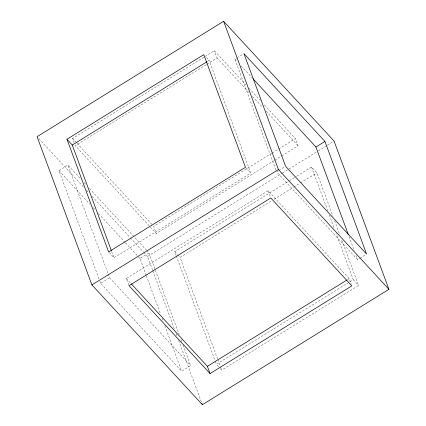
<?xml version="1.0" encoding="UTF-8"?>
<svg xmlns="http://www.w3.org/2000/svg" width="426" height="426" viewBox="0 0 426 426"><rect width="100%" height="100%" fill="white"/><g stroke="black" fill="none" stroke-linecap="round" stroke-linejoin="round"><path stroke-width="0.32" stroke-dasharray="2.13 1.6" d="M74.145 142.657L72.585 138.445L214.385 50.742L245.903 84.912M207.419 61.461L209.118 60.412L205.561 56.557M206.328 64.603L75.258 145.671L156.294 233.539L274.365 160.511M206.892 64.251L217.058 57.963L214.385 50.742M275.883 169.937L234.891 59.123L236.579 58.08M237.144 57.728L243.331 53.905M98.992 278.95L58.921 170.624L67.92 165.054L80.977 179.213M271.692 153.291L153.621 226.318L156.294 233.539M272.262 152.939L295.42 138.615L263.46 103.955M109.083 252.426L113.971 257.725L250.797 173.094L209.118 60.412M274.93 160.165L281.144 156.321M281.708 155.969L298.093 145.836L295.42 138.615M278.263 170.762L276.575 171.806L357.611 259.679L359.299 258.635M278.822 170.416L285.015 166.587M146.171 275.303L139.957 258.491L148.956 252.927L147.156 250.973M183.042 345.065L190.64 365.609L181.636 371.179L100.605 283.306L109.604 277.736L67.92 165.054M152.62 270.169L147.55 256.468L282.081 173.26M282.646 172.908L317.695 151.23M318.259 150.884L326.737 145.639M327.301 145.287L334.085 141.091M128.796 285.09L126.346 278.471L268.146 190.768L349.176 278.636L351.184 284.057M176.114 255.376L174.735 251.638L288.945 180.997M289.51 180.645L296.299 176.449M296.863 176.103L311.56 167.008L316.896 172.791L333.015 216.371M217.601 358.9L180.065 257.421L271.66 200.768M273.923 199.368L293.147 187.477M293.711 187.126L299.931 183.281M300.495 182.93L316.896 172.791M359.858 258.289L366.051 254.46M347.483 279.685L349.176 278.636M218.639 366.733L216.413 364.321L349.288 282.14M349.852 281.794L353.245 279.69L336.205 233.624M220.412 368.66L221.749 370.103L358.575 285.473L341.535 239.407M234.891 59.123L237.591 62.052M241.196 65.955L252 77.676M249.05 88.331L260.307 100.536M217.058 57.963L249.024 92.623M252.623 96.532L262.528 107.272M266.128 111.175L298.093 145.836M353.245 279.69L358.575 285.473M245.914 167.796L250.797 173.094M72.585 138.445L76.637 142.838M77.09 143.328L152.721 225.343M174.735 251.638L177.397 254.53M177.844 255.009L180.065 257.421M84.13 182.626L86.382 185.07M89.529 188.484L146.704 250.483M38.883 138.631L83.523 187.035M86.68 190.459L88.933 192.903M92.091 196.327L129.967 237.399M130.415 237.884L143.493 252.064M143.945 252.554L147.55 256.468M58.921 170.624L89.982 204.304M93.134 207.723L95.387 210.162M98.539 213.58L125.1 242.383M125.548 242.873L138.152 256.543M138.604 257.027L139.957 258.491M126.346 278.471L130.846 283.349M109.604 277.736L190.64 365.609M349.086 236.643L354.384 250.962M355.998 255.323L357.611 259.679M334.628 220.727L339.921 235.045M311.56 167.008L327.685 210.588M329.293 214.944L334.591 229.263M268.146 190.768L270.595 197.387M217.83 359.523L220.364 366.371M220.593 366.994L221.749 370.103M176.343 255.999L215.034 360.588M215.263 361.211L216.413 364.321M148.956 252.927L155.176 269.738M155.405 270.356L179.128 334.485M180.97 339.463L181.891 341.95M152.849 270.792L174.506 329.335M176.119 333.696L177.275 336.812M178.654 340.55L201.461 402.208M146.406 275.926L160.453 313.903M162.061 318.259L163.217 321.374M164.825 325.73L181.636 371.179M111.665 251.5L113.971 257.725M99.913 281.437L100.605 283.306"/><path stroke-width="0.64" d="M223.613 21.3L37.078 136.671L91.915 284.909L202.387 404.7L388.922 289.329L334.085 141.091L223.613 21.3L278.45 169.532L388.922 289.329M66.957 139.259L203.782 54.629L245.467 167.311L108.635 251.942L66.957 139.259L72.287 145.037L111.436 250.877M72.287 145.037L206.855 61.807M91.915 284.909L278.45 169.532M348.399 234.774L315.927 146.997L324.926 141.427L243.896 53.554L285.574 166.241L366.61 254.109L324.926 141.427M210.05 373.565L129.014 285.692L270.814 197.989L351.849 285.862L210.05 373.565L207.377 366.344L346.918 280.036M252.9 78.65L315.927 146.997M131.299 283.838L207.377 366.344M201.924 403.454L202.387 404.7"/></g></svg>
